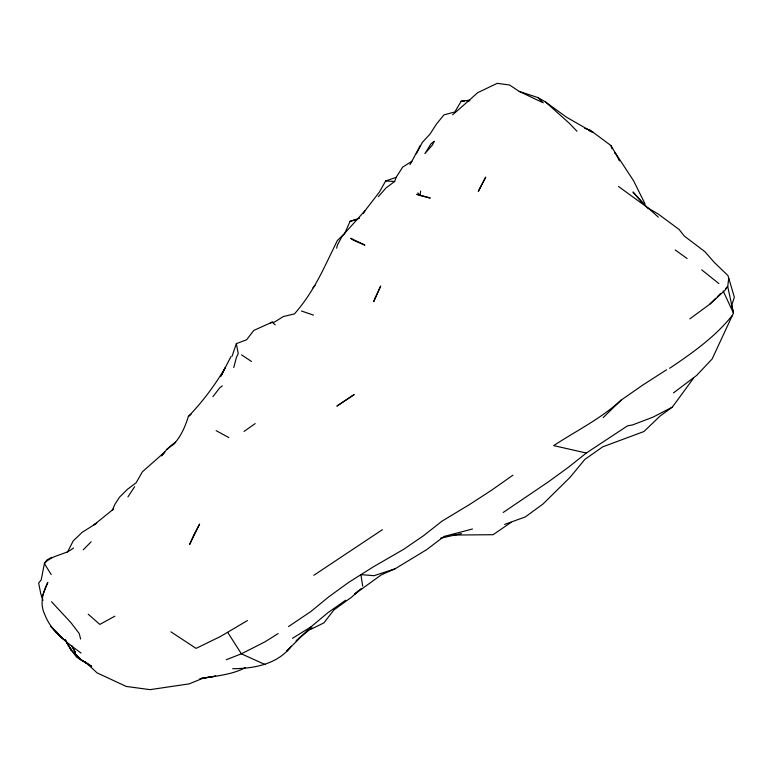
<?xml version="1.0" encoding="UTF-8"?>
<svg xmlns="http://www.w3.org/2000/svg" width="773" height="773" viewBox="0 0 773 773"><rect width="100%" height="100%" fill="white"/><g stroke="black" fill="none" stroke-linecap="round" stroke-linejoin="round"><path stroke-width="1.16" d="M420.618 191.057L420.116 195.511L430.271 198.043L416.763 194.303L420.116 195.511L417.768 192.931M728.746 278.193L727.722 286.512L733.451 313.065L712.155 358.962L696.599 375.465L673.457 392.916M232.045 356.276L236.354 343.627L246.645 339.753L253.805 330.429L272.135 322.138L274.164 322.273L283.382 316.524L294.407 313.925C306.871 299.905 316.312 283.691 324.544 266.936M233.746 367.513L236.354 357.628L238.229 353.532L236.354 343.627M336.632 248.191L337.472 244.983L342.178 236.055L365.107 210.594L379.456 191.984L385.64 180.969L396.105 177.375L402.714 167.094L411.883 161.257L420.29 145.459M220.643 376.567L230.963 356.604M221.155 375.591L225.204 367.793C214.865 385.321 202.555 401.796 188.38 416.463C185.143 426.802 180.747 436.958 173.162 444.871M378.345 196.69L385.891 188.042L394.655 181.5L396.105 177.375M359.551 218.247L350.063 221.339L344.661 233.572L337.337 240.529L324.969 266.125M416.299 153.808L422.3 142.464L430.001 134.087L436.619 123.825L443.992 114.858L454.843 111.959L461.181 101.205L469.308 100.2L477.55 92.741L497.194 83.349L509.552 84.991L519.234 91.417L543.206 102.828L537.989 97.591L519.234 91.417M67.328 552.434L73.213 540.897L81.3 533.186M409.999 164.63L411.883 161.257M363.416 213.329L365.107 210.594M127.932 496.884L134.618 486.739M693.555 378.171L672.346 407.11L660.074 416.048L643.938 431.527L602.66 446.871L584.832 459.423L570.078 477.328L542.975 504.025L525.35 516.915L504.624 524.423M212.933 396.655L219.861 387.679L222.353 385.853M175.442 442.146L166.987 449.248L161.538 455.857L164.755 452.031L142.377 471.801L136.145 482.758L127.41 489.338L119.438 497.261L114.955 504.247L112.249 510.393L113.65 508.963L94.045 524.828L96.731 523.108L81.803 532.568M732.079 315.703C714.928 337.076 692.212 353.135 669.631 368.286M291.266 646.238C277.604 664.278 253.979 668.626 232.683 668.703M289.778 647.764L286.648 651.146L310.959 626.903L327.858 612.738L345.705 600.215M296.059 641.01L297.624 639.319M83.233 549.816L91.137 541.786M312.949 287.778L315.113 285.595M298.388 638.546L312.012 627.831M689.835 318.863L709.885 304.127L715.682 298.359M717.344 296.706L720.658 293.411M603.211 417.555L621.057 400.182L642.566 385.196L666.529 369.803M725.432 288.725L727.722 286.512L725.055 290.204L709.885 304.127M220.952 375.543L222.576 374.006M469.308 100.2L452.649 114.781M361.049 588.678L351.589 597.171L333.888 609.945L323.916 622.874L310.331 629.522M358.933 590.35L354.469 594.263L381.234 574.899L395.129 568.783L426.609 549.69L444.04 536.452L472.487 528.993M73.474 547.989C64.671 555.381 52.023 554.599 44.39 563.536L41.191 579.953L38.65 583.035L40.834 594.031L43.017 600.408M614.593 153.141L615.153 152.658L610.902 145.508L590.166 130.115L584.688 128.318M166.987 449.248L175.49 442.291M188.38 416.463L191.037 414.309M621.057 400.182C600.95 418.657 576.349 430.793 553.652 445.606L586.311 453.026L627.637 425.778L632.507 424.947L653.05 417.111L672.346 407.11M586.311 453.026L568.213 467.443L547.999 482.12L503.194 512.47M244.036 431.44L255.158 423.604M512.905 475.192L491.734 490.121L469.878 504.315L441.914 521.224L423.565 535.679L403.738 549.274L373.349 566.841L348.758 582.34L328.361 597.133L311.007 611.424L288.503 626.574M511.079 522.364L493.126 534.703L453.191 535.051M313.838 575.296L382.422 529.669M278.125 633.599L264.83 641.919L241.379 653.813L226.209 659.755M292.474 638.314L310.959 626.903M170.92 631.841L196.081 648.373L220.566 636.43L247.437 620.555M245.302 667.688C231.504 674.993 215.165 675.998 199.946 678.675L215.677 676.153L203.28 678.124L189.172 683.873L150.049 689.651L126.231 686.434L97.002 672.829L85.474 662.065M270.057 323.365L272.135 322.138L275.227 324.902M114.848 616.197L99.823 624.4L88.238 614.206M51.82 557.285L46.718 560.145L44.39 563.536L51.192 574.571M395.129 568.783L374.055 575.692L360.904 574.629L362.721 586.243M350.063 221.339L357.58 219.271M440.649 538.201L461.413 533.583M461.181 101.205L464.496 101.021M466.699 100.896L470.013 100.712M385.64 180.969L394.655 181.5M301.441 311.007L313.461 315.094M265.12 664.567L241.379 653.813L227.755 632.43M588.862 130.511L593.104 132.454L566.493 117.187L545.525 101.978L537.989 97.591M216.14 430.648L228.827 437.576M618.477 186.467L648.392 208.227L658.383 214.15L679.158 229.513L684.211 235.987L704.754 251.544L714.494 262.617L727.973 275.584L734.35 297.161L731.731 305.277L733.451 313.065L723.142 290.948M241.495 354.846L251.486 361.455M675.254 249.979L687.081 258.511M81.039 653.059C67.116 642.614 51.414 631.812 44.969 614.989C39.52 604.09 42.563 592.63 47.82 582.446L42.37 596.147L42.534 597.568M701.681 269.835L718.909 283.594M85.214 661.823L87.832 664.113L76.604 657.137L69.889 647.967L65.85 640.923M545.525 101.978L569.575 123.506L576.958 131.255M648.392 208.227L658.335 217.145M52.419 627.869L63.086 638.817L60.265 636.701L50.467 626.198M648.412 208.691L632.942 191.984L641.957 202.487M51.559 601.752L71.029 622.767L79.223 633.531L80.634 639.058M71.502 649.707L69.889 647.967L71.425 650.422L80.411 659.292L73.937 652.325M64.903 639.484L71.425 650.422L65.357 640.015M71.57 645.561L75.368 652.47L72.082 646.276M619.463 160.9L615.153 152.658L633.56 180.737L645.049 203.927M610.902 145.508L612.052 148.831M375.118 298.127L373.678 301.673L380.693 286.049L375.118 298.127M193.588 535.389L189.636 544.501L199.589 524.046L193.588 535.389M479.743 188.467L478.313 191.433L485.715 177.075L479.743 188.467M434.184 141.42L432.436 144.966L424.889 153.624L431.092 143.652L434.184 141.42M354.034 394.655L337.047 405.999L354.034 394.655M364.759 245.051L353.232 240.132L350.739 238.297L364.759 245.051M91.61 666.287L79.078 658.567L91.61 666.287"/></g></svg>
